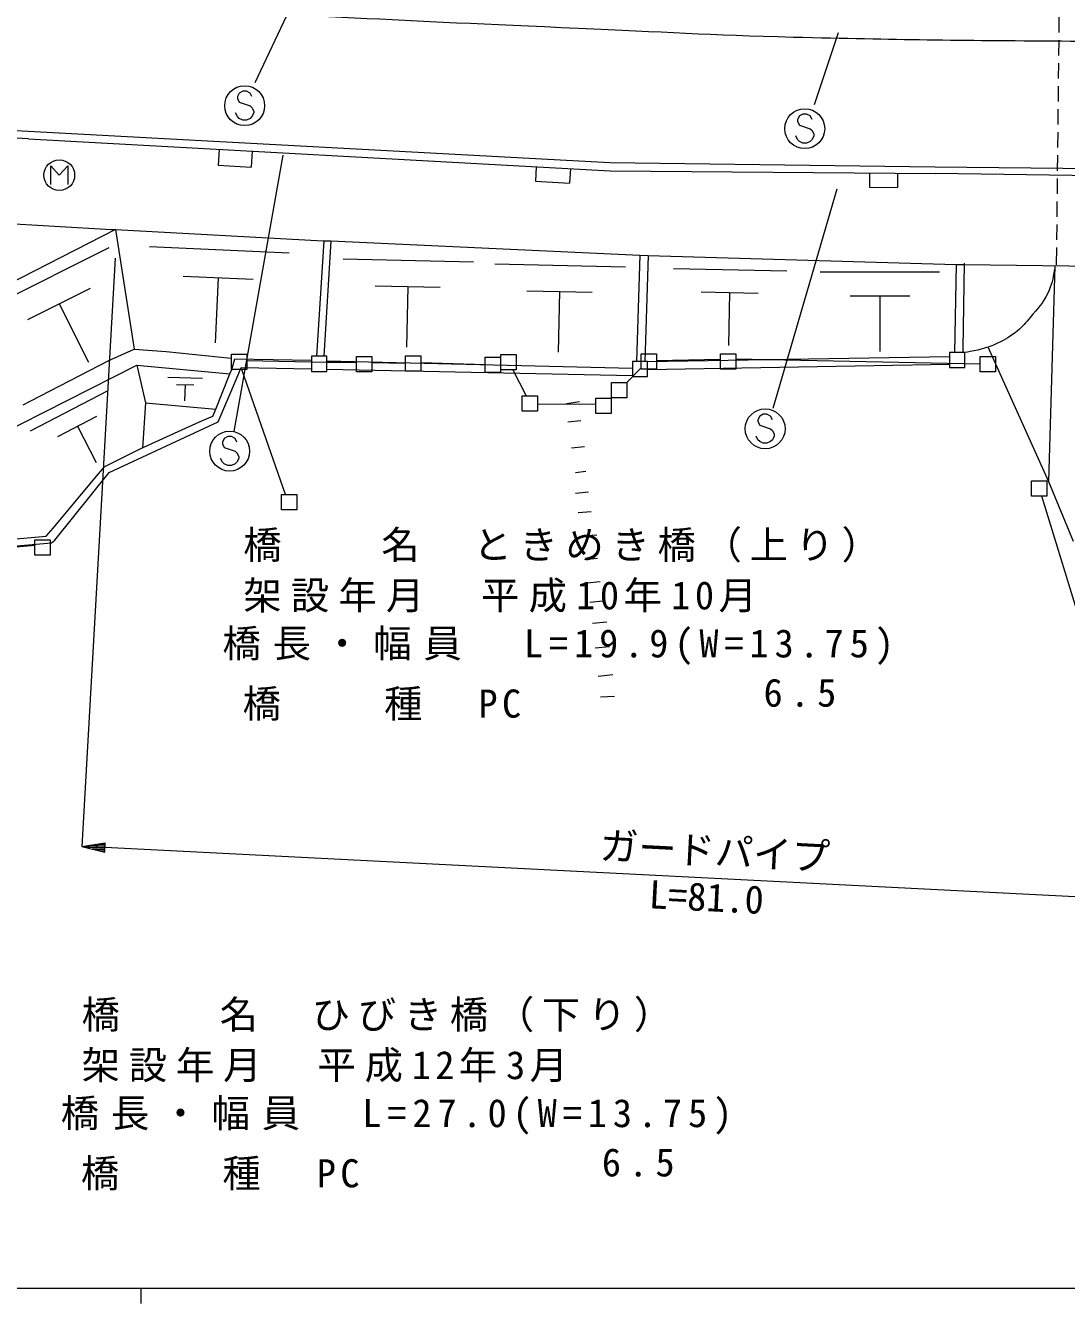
# Model space of a CAD drawing. Units: millimetres, scale not verified. Extents: x 40000 to 680000, y 20000 to 380000.
# Drawn here: x 260486 to 328299, y 204000 to 287284 of the extents above; entities that cross this region are included whole.
import ezdxf
from ezdxf.enums import TextEntityAlignment as Align

# ---------------------------------------------------------------- set-up
doc = ezdxf.new("R2010")
doc.units = ezdxf.units.MM
doc.header["$LTSCALE"] = 1000
for name, color, linetype, lineweight in [('M-BGD', 7, 'Continuous', 13), ('M-BGD-EXST', 7, 'Continuous', 13), ('M-BMK-ROW', 30, 'Continuous', 13), ('M-STR-HTXT', 7, 'Continuous', 13), ('M-STR-STR1', 1, 'Continuous', 13), ('M-STR-STRC', 7, 'Continuous', 13), ('M-STR-STRD', 7, 'Continuous', 13), ('M-TTL-BAND', 7, 'Continuous', 13)]:
    doc.layers.add(name, color=color, linetype=linetype, lineweight=lineweight)
doc.styles.add('ＭＳ ゴシック', font='')
doc.styles.get('ＭＳ ゴシック').set_extended_font_data('MS Gothic')

msp = doc.modelspace()

# ---------------------------------------------------------------- linework, layer by layer
at = {"layer": 'M-BGD'}
for p, q in [((273094, 279216), (273037, 278176)), ((275242, 279098), (275185, 278058)), ((273037, 278176), (275185, 278058)), ((293750, 278084), (293698, 277141)), ((295982, 277962), (295931, 277019)), ((315478, 277674), (315470, 276756)), ((316942, 277675), (316942, 277664)), ((317291, 277658), (317283, 276740)), ((293698, 277141), (295931, 277019)), ((315470, 276756), (317283, 276740)), ((257228, 274511), (266091, 273996)), ((266345, 273996), (259310, 270385)), ((266091, 273996), (266345, 273996)), ((266345, 273996), (279880, 273245)), ((266345, 273996), (267567, 266203)), ((279916, 273245), (279449, 265728)), ((279880, 273245), (280377, 273245)), ((280377, 273245), (279909, 265728)), ((280377, 273245), (300510, 272309)), ((257784, 268729), (265937, 272812)), ((268556, 272880), (277665, 272465)), ((281172, 272077), (289669, 271892)), ((291065, 271750), (299562, 271566)), ((300510, 272309), (300292, 265393)), ((300510, 272309), (301049, 272302)), ((301049, 272302), (300836, 265393)), ((301049, 272302), (321125, 271710)), ((321125, 271710), (321005, 265978)), ((321125, 271710), (321631, 271715)), ((321633, 271794), (321548, 266206)), ((321631, 271715), (330737, 271583)), ((327536, 271629), (327136, 257570)), ((270750, 270955), (275304, 270747)), ((273027, 270851), (272834, 266600)), ((302691, 271449), (310088, 271288)), ((312258, 271228), (320029, 271233)), ((260639, 268119), (264715, 270161)), ((283259, 270331), (287508, 270239)), ((285384, 270285), (285297, 266319)), ((293152, 270005), (297401, 269912)), ((295277, 269959), (295190, 265993)), ((304508, 269929), (308206, 269849)), ((306357, 269889), (306282, 266437)), ((262677, 269140), (264583, 265335)), ((314201, 269675), (318087, 269678)), ((316144, 269677), (316146, 266050)), ((265922, 265444), (267567, 266203)), ((267567, 266203), (269647, 266037)), ((269647, 266037), (273881, 265614)), ((301010, 265393), (320688, 265716)), ((321548, 266206), (321543, 265978)), ((323189, 266340), (327136, 257570)), ((242351, 252317), (267729, 265145)), ((260831, 262834), (265922, 265444)), ((267729, 265145), (273787, 264594)), ((267729, 265145), (268298, 262699)), ((273787, 264594), (273931, 264861)), ((273931, 264861), (274110, 265554)), ((274110, 265554), (279116, 265474)), ((274232, 264262), (274530, 265003)), ((274530, 265003), (279116, 264918)), ((280106, 265431), (300020, 264957)), ((300020, 264463), (280106, 264860)), ((301010, 264858), (320688, 265207)), ((269765, 264369), (272021, 264294)), ((272889, 262290), (273787, 264594)), ((273034, 261465), (274232, 264262)), ((260804, 260866), (265869, 263496)), ((270314, 263899), (271442, 263862)), ((270878, 263881), (270843, 262828)), ((260334, 262566), (260831, 262834)), ((268298, 262699), (268094, 259751)), ((268298, 262699), (272889, 262290)), ((296585, 262769), (295729, 262622)), ((262596, 260511), (265128, 261825)), ((270917, 261042), (272018, 261550)), ((272018, 261550), (272685, 261825)), ((272685, 261825), (272889, 262290)), ((295809, 261465), (296656, 261550)), ((263862, 261168), (265089, 258804)), ((265937, 258150), (273034, 261465)), ((267954, 259687), (270917, 261042)), ((296063, 259772), (296910, 259856)), ((265661, 258543), (267954, 259687)), ((265245, 258078), (265661, 258543)), ((296317, 258163), (296995, 258248)), ((262281, 254522), (265245, 258078)), ((262383, 253740), (265937, 258150)), ((327136, 257570), (328745, 253676)), ((296317, 256808), (297164, 256893)), ((296487, 255538), (297333, 255623)), ((261833, 254000), (262281, 254522)), ((297704, 254078), (296741, 254014)), ((224780, 250322), (262185, 253565)), ((242351, 252317), (261833, 254000)), ((262185, 253565), (262383, 253740)), ((296910, 252490), (297757, 252575)), ((297079, 250966), (297926, 251051)), ((297249, 249696), (298095, 249781)), ((297418, 248342), (298349, 248426)), ((297587, 246733), (298519, 246818)), ((297785, 244885), (298757, 244996)), ((297944, 243538), (298865, 243585))]:
    msp.add_line(p, q, dxfattribs=at)
for points in [[(279116, 264738), (280106, 264738), (280106, 265728), (279116, 265728)], [(320688, 264989), (321678, 264989), (321678, 265978), (320688, 265978)], [(300020, 265393), (300020, 264403), (301010, 264403), (301010, 265393)]]:
    msp.add_lwpolyline(points, close=True, dxfattribs=at)
msp.add_open_spline([(327529, 271410), (327409, 270700), (327345, 270419), (327080, 269837), (326766, 269146), (326421, 268850), (325941, 268262), (325644, 267899), (325467, 267701), (325113, 267394), (324659, 267000), (324345, 266848), (323807, 266579), (323437, 266393), (323208, 266332), (322810, 266216), (322376, 266090), (322211, 266065), (321678, 265978)], degree=3, knots=[0, 0, 0, 0, 1, 1, 1, 2, 2, 2, 3, 3, 3, 4, 4, 4, 5, 5, 5, 6, 6, 6, 6], dxfattribs=at)
at = {"layer": 'M-BGD-EXST'}
for p, q in [((262134, 276933), (262134, 278133)), ((262134, 278133), (262684, 277533)), ((262684, 277533), (263234, 278133)), ((263234, 278133), (263234, 276933))]:
    msp.add_line(p, q, dxfattribs=at)
msp.add_circle((262684, 277533), 1000, dxfattribs=at)
at = {"layer": 'M-BMK-ROW'}
for p, q in [((273904, 264861), (273904, 265861)), ((273904, 265861), (274904, 265861)), ((274904, 265861), (274904, 264861)), ((282045, 264725), (282045, 265725)), ((282045, 265725), (283045, 265725)), ((283045, 265725), (283045, 264725)), ((285232, 264753), (285232, 265753)), ((285232, 265753), (286232, 265753)), ((286232, 265753), (286232, 264753)), ((291447, 264836), (291447, 265836)), ((291447, 265836), (292447, 265836)), ((292447, 265836), (292447, 264836)), ((300601, 264894), (300601, 265894)), ((300601, 265894), (301601, 265894)), ((301601, 265894), (301601, 264894)), ((305756, 264882), (305756, 265882)), ((305756, 265882), (306756, 265882)), ((306756, 265882), (306756, 264882)), ((322674, 264722), (322674, 265722)), ((322674, 265722), (323674, 265722)), ((323674, 265722), (323674, 264722)), ((274904, 264861), (273904, 264861)), ((277418, 256723), (274572, 264861)), ((274904, 265465), (280130, 265338)), ((280130, 265338), (282045, 265338)), ((283045, 265325), (285232, 265290)), ((290430, 265174), (286232, 265311)), ((290430, 264665), (290430, 265665)), ((290430, 265665), (291430, 265665)), ((291430, 265665), (291430, 264665)), ((300601, 264986), (299662, 264020)), ((301601, 264894), (300601, 264894)), ((305756, 265513), (301601, 265441)), ((306756, 264882), (305756, 264882)), ((322674, 265216), (306756, 265545)), ((283045, 264725), (282045, 264725)), ((286232, 264753), (285232, 264753)), ((291430, 264665), (290430, 264665)), ((292447, 264836), (291447, 264836)), ((292230, 264836), (293103, 263158)), ((298662, 263020), (298662, 264020)), ((298662, 264020), (299662, 264020)), ((299662, 264020), (299662, 263020)), ((323674, 264722), (322674, 264722)), ((292847, 262158), (292847, 263158)), ((292847, 263158), (293847, 263158)), ((293847, 263158), (293847, 262158)), ((293847, 262636), (297645, 262608)), ((297645, 261996), (297645, 262996)), ((297645, 262996), (298645, 262996)), ((298645, 262996), (298645, 261996)), ((299662, 263020), (298662, 263020)), ((293847, 262158), (292847, 262158)), ((298645, 261996), (297645, 261996)), ((326020, 256622), (326020, 257622)), ((326020, 257622), (327020, 257622)), ((327020, 257622), (327020, 256622)), ((277160, 255723), (277160, 256723)), ((277160, 256723), (278160, 256723)), ((278160, 256723), (278160, 255723)), ((327020, 256622), (326020, 256622)), ((330821, 243118), (326699, 256622)), ((278160, 255723), (277160, 255723)), ((261080, 253392), (256263, 252979)), ((261080, 252775), (261080, 253775)), ((261080, 253775), (262080, 253775)), ((262080, 253775), (262080, 252775)), ((262080, 252775), (261080, 252775))]:
    msp.add_line(p, q, dxfattribs=at)
at = {"layer": 'M-STR-HTXT'}
for p, q in [((266326, 272133), (264160, 233787)), ((264160, 233787), (265673, 234011)), ((264160, 233787), (265642, 233412)), ((264160, 233787), (265658, 233711)), ((265655, 233651), (264456, 233712)), ((265661, 233771), (264462, 233832)), ((264753, 233637), (265652, 233591)), ((264765, 233877), (265664, 233831)), ((265649, 233531), (265049, 233562)), ((265667, 233891), (265068, 233921)), ((265346, 233487), (265645, 233472)), ((265370, 233966), (265670, 233951)), ((265642, 233412), (265673, 234011)), ((345062, 229675), (265658, 233711))]:
    msp.add_line(p, q, dxfattribs=at)
at = {"layer": 'M-STR-STR1'}
for p, q in [((327813, 287826), (327802, 286826)), ((327797, 286326), (327786, 285326)), ((327780, 284826), (327770, 283826)), ((327764, 283326), (327753, 282326)), ((327748, 281826), (327737, 280826)), ((327731, 280326), (327721, 279326)), ((327715, 278826), (327704, 277826)), ((327699, 277326), (327688, 276326)), ((327682, 275826), (327672, 274826)), ((327666, 274326), (327655, 273326)), ((327650, 272826), (327638, 271699))]:
    msp.add_line(p, q, dxfattribs=at)
at = {"layer": 'M-STR-STRC'}
for p, q in [((277658, 288285), (275431, 283556)), ((313430, 286813), (311853, 282123)), ((274408, 282887), (274289, 282651)), ((274289, 282651), (274289, 282533)), ((274289, 282533), (274408, 282296)), ((274644, 283006), (274408, 282887)), ((274880, 283006), (274644, 283006)), ((275117, 282887), (274880, 283006)), ((275235, 282651), (275117, 282887)), ((274289, 281351), (274171, 281587)), ((274408, 282296), (275117, 282060)), ((275117, 282060), (275235, 281942)), ((275235, 281942), (275353, 281706)), ((275353, 281587), (275235, 281351)), ((275353, 281706), (275353, 281587)), ((311134, 281508), (310898, 281390)), ((311370, 281508), (311134, 281508)), ((311607, 281390), (311370, 281508)), ((274408, 281233), (274289, 281351)), ((274644, 281115), (274408, 281233)), ((274880, 281115), (274644, 281115)), ((275117, 281233), (274880, 281115)), ((275235, 281351), (275117, 281233)), ((310898, 281390), (310779, 281154)), ((310779, 281154), (310779, 281036)), ((310779, 281036), (310898, 280799)), ((310898, 280799), (311607, 280563)), ((311725, 281154), (311607, 281390)), ((310779, 279854), (310661, 280090)), ((310898, 279736), (310779, 279854)), ((311607, 280563), (311725, 280445)), ((311725, 279854), (311607, 279736)), ((311725, 280445), (311843, 280208)), ((311843, 280090), (311725, 279854)), ((311843, 280208), (311843, 280090)), ((311134, 279617), (310898, 279736)), ((311370, 279617), (311134, 279617)), ((311607, 279736), (311370, 279617)), ((277237, 278833), (274063, 260818)), ((313333, 276613), (309181, 262319)), ((308316, 261829), (308198, 261593)), ((308198, 261593), (308198, 261474)), ((308552, 261947), (308316, 261829)), ((308789, 261947), (308552, 261947)), ((309025, 261829), (308789, 261947)), ((309143, 261593), (309025, 261829)), ((308198, 261474), (308316, 261238)), ((308316, 261238), (309025, 261002)), ((309025, 261002), (309143, 260883)), ((309143, 260883), (309261, 260647)), ((273429, 260376), (273311, 260139)), ((273311, 260139), (273311, 260021)), ((273311, 260021), (273429, 259785)), ((273665, 260494), (273429, 260376)), ((273902, 260494), (273665, 260494)), ((274138, 260376), (273902, 260494)), ((274256, 260139), (274138, 260376)), ((308198, 260293), (308080, 260529)), ((308316, 260174), (308198, 260293)), ((308552, 260056), (308316, 260174)), ((308789, 260056), (308552, 260056)), ((309025, 260174), (308789, 260056)), ((309143, 260293), (309025, 260174)), ((309261, 260529), (309143, 260293)), ((309261, 260647), (309261, 260529)), ((273311, 258839), (273192, 259076)), ((273429, 259785), (274138, 259548)), ((274138, 259548), (274256, 259430)), ((274256, 259430), (274374, 259194)), ((274374, 259076), (274256, 258839)), ((274374, 259194), (274374, 259076)), ((273429, 258721), (273311, 258839)), ((273665, 258603), (273429, 258721)), ((273902, 258603), (273665, 258603)), ((274138, 258721), (273902, 258603)), ((274256, 258839), (274138, 258721))]:
    msp.add_line(p, q, dxfattribs=at)
for centre in [(274762, 282060), (311252, 280563), (308671, 261002), (273783, 259548)]:
    msp.add_circle(centre, 1300, dxfattribs=at)
at = {"layer": 'M-STR-STRD'}
for p, q in [((260673, 279896), (163732, 285330)), ((260663, 280377), (176648, 285159)), ((298549, 278339), (260663, 280377)), ((260673, 279896), (298570, 277820)), ((319735, 278047), (298549, 278339)), ((298570, 277820), (319761, 277637)), ((347062, 277799), (319735, 278047)), ((340156, 277359), (319761, 277637))]:
    msp.add_line(p, q, dxfattribs=at)
msp.add_open_spline([(366404, 286568), (355851, 286368), (353152, 286304), (344657, 286257), (338139, 286220), (334487, 286217), (327969, 286258), (321146, 286301), (317323, 286343), (310502, 286515), (305032, 286653), (301972, 286856), (296506, 287093), (284227, 287626), (280358, 287853), (265079, 288650)], degree=3, knots=[0, 0, 0, 0, 1, 1, 1, 2, 2, 2, 3, 3, 3, 4, 4, 4, 5, 5, 5, 5], dxfattribs=at)
at = {"layer": 'M-TTL-BAND'}
for p, q in [((40000, 205000), (579000, 205000)), ((268000, 205000), (268000, 204000))]:
    msp.add_line(p, q, dxfattribs=at)

# ---------------------------------------------------------------- texts
at = {"layer": 'M-STR-HTXT', "style": 'ＭＳ ゴシック'}
for s, p in [('ガードパイプ', (297837, 232404)), ('L=81.0', (301039, 229211))]:
    msp.add_text(s, height=1832, rotation=357.09, dxfattribs=at).set_placement(p, align=Align.BOTTOM_LEFT)
at = {"layer": 'M-STR-HTXT', "char_height": 1832, "attachment_point": 7, "style": 'ＭＳ ゴシック'}
for s, insert in [('\\T1.2;橋\u3000\u3000名\u3000ときめき橋（上り）', (274670, 252287)), ('\\T1.24;架設年月\u3000平成10年10月', (274670, 249015)), ('\\T1.31;橋長・幅員\u3000L=19.9(W=13.75)', (273316, 245616)), ('\\T1.23;橋\u3000\u3000種\u3000PC', (274625, 241979)), ('\\T1.4;6.5', (308568, 242862)), ('\\T1.2;橋\u3000\u3000名\u3000ひびき橋（下り）', (264135, 221675)), ('\\T1.23;架設年月\u3000平成12年3月', (264135, 218402)), ('\\T1.31;橋長・幅員\u3000L=27.0(W=13.75)', (262782, 215003)), ('\\T1.4;6.5', (298034, 212249)), ('\\T1.23;橋\u3000\u3000種\u3000PC', (264090, 211366))]:
    msp.add_mtext(s, dxfattribs=dict(at, insert=insert))

doc.saveas('drawing.dxf')
